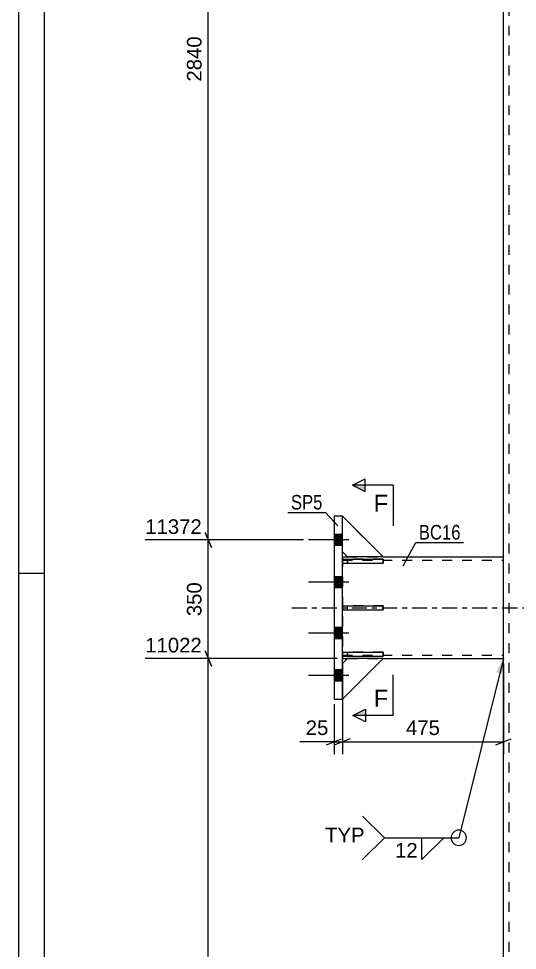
# Model space of a CAD drawing. Header units: millimetres. Extents: x -365 to 476, y -61 to 533.
# Drawn here: x -365.3 to -267.1, y 162.9 to 346.2 of the extents above; entities that cross this region are included whole.
import ezdxf

# ---------------------------------------------------------------- set-up
doc = ezdxf.new("R2010")
doc.units = ezdxf.units.MM
doc.linetypes.add('DXK_LINE_DOT2', pattern=[3.9198, 1.9599, -1.9599])
doc.linetypes.add('DXK_LINE_DOT3', pattern=[5.9187, 2.979, -0.9799, 0.9799, -0.9799])
doc.styles.add('Arial', font='arial.ttf', dxfattribs={"height": 0.2})
doc.styles.add('Arial Narrow', font='ARIALN.TTF', dxfattribs={"height": 0.2})

# ---------------------------------------------------------------- blocks, each defined once
blk = doc.blocks.new('Unknown-284858020-7668')
at = {"color": 5, "linetype": 'Continuous'}
for p, q in [((-365.28, 533.03), (-365.28, -60.97)), ((-360.28, 528.03), (-360.28, -55.97)), ((-360.28, 237.03), (-365.28, 237.03))]:
    blk.add_line(p, q, dxfattribs=at)
blk = doc.blocks.new('Part-284858020-14468 - 14428')
at = {"color": 2, "linetype": 'Continuous'}
for p, q in [((-303.21, 248.3), (-303.21, 212.3)), ((-301.54, 248.3), (-303.21, 248.3)), ((-301.54, 212.3), (-301.54, 248.3)), ((-303.21, 212.3), (-301.54, 212.3))]:
    blk.add_line(p, q, dxfattribs=at)
blk = doc.blocks.new('Part-284858020-14466 - 14428')
at = {"color": 2, "linetype": 'Continuous'}
for p, q in [((-301.54, 240.3), (-300.54, 240.3)), ((-293.54, 240.3), (-269.88, 240.3)), ((-301.54, 220.3), (-300.54, 220.3)), ((-293.54, 220.3), (-269.88, 220.3))]:
    blk.add_line(p, q, dxfattribs=at)
at = {"color": 7, "linetype": 'DXK_LINE_DOT2'}
for p, q in [((-301.54, 240.3), (-301.54, 220.3)), ((-300.54, 240.3), (-293.54, 240.3)), ((-269.88, 220.3), (-269.88, 240.3)), ((-269.88, 240.3), (-269.88, 240.3)), ((-269.88, 240.3), (-269.88, 240.3)), ((-301.54, 239.63), (-269.88, 239.63)), ((-301.54, 220.97), (-269.88, 220.97)), ((-300.54, 220.3), (-293.54, 220.3)), ((-269.88, 220.3), (-269.88, 220.3)), ((-269.88, 220.3), (-269.88, 220.3))]:
    blk.add_line(p, q, dxfattribs=at)
at = {"color": 7, "linetype": 'DXK_LINE_DOT3'}
blk.add_line((-311.54, 230.3), (-259.88, 230.3), dxfattribs=at)
blk = doc.blocks.new('Part-284858020-14475 - 14428')
at = {"color": 7, "linetype": 'DXK_LINE_DOT2'}
for p, q in [((-300.54, 220.3), (-301.54, 219.3)), ((-301.54, 212.3), (-293.54, 220.3)), ((-293.54, 220.3), (-300.54, 220.3)), ((-301.54, 219.3), (-301.54, 212.3))]:
    blk.add_line(p, q, dxfattribs=at)
blk = doc.blocks.new('Part-284858020-14476 - 14428')
at = {"color": 2, "linetype": 'Continuous'}
for p, q in [((-300.54, 220.3), (-301.54, 219.3)), ((-301.54, 212.3), (-293.54, 220.3)), ((-293.54, 220.3), (-300.54, 220.3)), ((-301.54, 219.3), (-301.54, 212.3))]:
    blk.add_line(p, q, dxfattribs=at)
blk = doc.blocks.new('Part-284858020-14477 - 14428')
at = {"color": 7, "linetype": 'DXK_LINE_DOT2'}
for p, q in [((-301.54, 241.3), (-301.54, 248.3)), ((-301.54, 248.3), (-293.54, 240.3)), ((-300.54, 240.3), (-301.54, 241.3)), ((-293.54, 240.3), (-300.54, 240.3))]:
    blk.add_line(p, q, dxfattribs=at)
blk = doc.blocks.new('Part-284858020-14478 - 14428')
at = {"color": 2, "linetype": 'Continuous'}
for p, q in [((-301.54, 241.3), (-301.54, 248.3)), ((-301.54, 248.3), (-293.54, 240.3)), ((-300.54, 240.3), (-301.54, 241.3)), ((-293.54, 240.3), (-300.54, 240.3))]:
    blk.add_line(p, q, dxfattribs=at)
blk = doc.blocks.new('Part-284858020-14479 - 14428')
at = {"color": 2, "linetype": 'Continuous'}
for p, q in [((-301.54, 230.7), (-293.54, 230.7)), ((-301.54, 230.7), (-301.54, 229.9)), ((-301.54, 229.9), (-293.54, 229.9)), ((-293.54, 230.7), (-293.54, 229.9))]:
    blk.add_line(p, q, dxfattribs=at)
at = {"color": 7, "linetype": 'DXK_LINE_DOT2'}
blk.add_line((-300.54, 229.9), (-300.54, 230.7), dxfattribs=at)
blk = doc.blocks.new('Part-284858020-14480 - 14428')
at = {"color": 2, "linetype": 'Continuous'}
for p, q in [((-301.54, 239.87), (-293.54, 239.87)), ((-301.54, 239.87), (-301.54, 239.07)), ((-301.54, 239.07), (-293.54, 239.07)), ((-293.54, 239.87), (-293.54, 239.07))]:
    blk.add_line(p, q, dxfattribs=at)
at = {"color": 7, "linetype": 'DXK_LINE_DOT2'}
blk.add_line((-300.54, 239.07), (-300.54, 239.87), dxfattribs=at)
blk = doc.blocks.new('Part-284858020-14481 - 14428')
at = {"color": 2, "linetype": 'Continuous'}
for p, q in [((-301.54, 221.53), (-293.54, 221.53)), ((-301.54, 221.53), (-301.54, 220.73)), ((-301.54, 220.73), (-293.54, 220.73)), ((-293.54, 221.53), (-293.54, 220.73))]:
    blk.add_line(p, q, dxfattribs=at)
at = {"color": 7, "linetype": 'DXK_LINE_DOT2'}
blk.add_line((-300.54, 220.73), (-300.54, 221.53), dxfattribs=at)
blk = doc.blocks.new('Part-284858020-14482 - 14428')
at = {"color": 7, "linetype": 'DXK_LINE_DOT2'}
for p, q in [((-293.54, 230.7), (-301.54, 230.7)), ((-301.54, 230.7), (-301.54, 229.9)), ((-301.54, 229.9), (-293.54, 229.9)), ((-300.54, 229.9), (-300.54, 230.7)), ((-293.54, 229.9), (-293.54, 230.7))]:
    blk.add_line(p, q, dxfattribs=at)
blk = doc.blocks.new('Part-284858020-14483 - 14428')
at = {"color": 7, "linetype": 'DXK_LINE_DOT2'}
for p, q in [((-293.54, 239.87), (-301.54, 239.87)), ((-301.54, 239.87), (-301.54, 239.07)), ((-301.54, 239.07), (-293.54, 239.07)), ((-300.54, 239.87), (-300.54, 239.07)), ((-293.54, 239.07), (-293.54, 239.87))]:
    blk.add_line(p, q, dxfattribs=at)
blk = doc.blocks.new('Part-284858020-14484 - 14428')
at = {"color": 7, "linetype": 'DXK_LINE_DOT2'}
for p, q in [((-293.54, 221.53), (-301.54, 221.53)), ((-301.54, 221.53), (-301.54, 220.73)), ((-301.54, 220.73), (-293.54, 220.73)), ((-300.54, 221.53), (-300.54, 220.73)), ((-293.54, 220.73), (-293.54, 221.53))]:
    blk.add_line(p, q, dxfattribs=at)
blk = doc.blocks.new('Part-284858020-14499 - 14428')
at = {"color": 2, "linetype": 'Continuous'}
blk.add_line((-269.88, 109.57), (-269.88, 454.61), dxfattribs=at)
at = {"color": 7, "linetype": 'DXK_LINE_DOT2'}
blk.add_line((-268.81, 454.61), (-268.81, 109.57), dxfattribs=at)
blk = doc.blocks.new('Bolt-284858020-14551 - 14428')
at = {"linetype": 'Continuous'}
for points in [[(-303.21, 244.73), (-303.21, 242.53), (-301.54, 242.53), (-301.54, 244.73)], [(-303.21, 244.73), (-303.21, 242.53), (-301.54, 242.53), (-301.54, 244.73)], [(-303.21, 244.73), (-303.21, 242.53), (-301.54, 242.53), (-301.54, 244.73)], [(-303.21, 236.4), (-303.21, 234.2), (-301.54, 234.2), (-301.54, 236.4)], [(-303.21, 236.4), (-303.21, 234.2), (-301.54, 234.2), (-301.54, 236.4)], [(-303.21, 226.4), (-303.21, 224.2), (-301.54, 224.2), (-301.54, 226.4)], [(-303.21, 226.4), (-303.21, 224.2), (-301.54, 224.2), (-301.54, 226.4)], [(-303.21, 218.07), (-303.21, 215.87), (-301.54, 215.87), (-301.54, 218.07)], [(-303.21, 218.07), (-303.21, 215.87), (-301.54, 215.87), (-301.54, 218.07)], [(-303.21, 218.07), (-303.21, 215.87), (-301.54, 215.87), (-301.54, 218.07)]]:
    blk.add_hatch(color=1, dxfattribs=at).paths.add_polyline_path(points)
at = {"color": 1, "linetype": 'Continuous'}
for p, q in [((-301.54, 244.73), (-303.21, 244.73)), ((-301.54, 244.73), (-303.21, 244.73)), ((-301.54, 244.73), (-303.21, 244.73)), ((-300.28, 243.63), (-308.21, 243.63)), ((-300.28, 243.63), (-308.21, 243.63)), ((-300.28, 243.63), (-308.21, 243.63)), ((-301.54, 242.53), (-303.21, 242.53)), ((-301.54, 242.53), (-303.21, 242.53)), ((-301.54, 242.53), (-303.21, 242.53)), ((-300.28, 235.3), (-308.21, 235.3)), ((-300.28, 235.3), (-308.21, 235.3)), ((-301.54, 236.4), (-303.21, 236.4)), ((-301.54, 236.4), (-303.21, 236.4)), ((-301.54, 234.2), (-303.21, 234.2)), ((-301.54, 234.2), (-303.21, 234.2)), ((-301.54, 226.4), (-303.21, 226.4)), ((-301.54, 226.4), (-303.21, 226.4)), ((-300.28, 225.3), (-308.21, 225.3)), ((-300.28, 225.3), (-308.21, 225.3)), ((-301.54, 224.2), (-303.21, 224.2)), ((-301.54, 224.2), (-303.21, 224.2)), ((-300.28, 216.97), (-308.21, 216.97)), ((-300.28, 216.97), (-308.21, 216.97)), ((-300.28, 216.97), (-308.21, 216.97)), ((-301.54, 218.07), (-303.21, 218.07)), ((-301.54, 218.07), (-303.21, 218.07)), ((-301.54, 218.07), (-303.21, 218.07)), ((-301.54, 215.87), (-303.21, 215.87)), ((-301.54, 215.87), (-303.21, 215.87)), ((-301.54, 215.87), (-303.21, 215.87))]:
    blk.add_line(p, q, dxfattribs=at)
blk = doc.blocks.new('StraightDimension-284858020-17191 - 14428')
at = {"color": 7, "linetype": 'Continuous'}
for p, q in [((-327.95, 243.63), (-327.95, 432.97)), ((-328.55, 245.13), (-327.35, 242.13)), ((-309.21, 243.63), (-340.37, 243.63))]:
    blk.add_line(p, q, dxfattribs=at)
at = {"color": 0}
blk.add_wipeout([(-328.7, 343.35), (-332.9, 343.35), (-332.9, 333.25), (-328.7, 333.25)], dxfattribs=at)
at = {"color": 3, "style": 'Arial'}
blk.add_text('2840', height=2.865, rotation=90.0002, dxfattribs=at).set_placement((-329.3, 333.85))
blk = doc.blocks.new('StraightDimension-284858020-17192 - 14428')
at = {"color": 7, "linetype": 'Continuous'}
for p, q in [((-327.35, 242.13), (-328.55, 245.13)), ((-309.21, 243.63), (-340.37, 243.63)), ((-327.95, 220.3), (-327.95, 243.63)), ((-302.54, 220.3), (-340.37, 220.3)), ((-328.55, 221.8), (-327.35, 218.8))]:
    blk.add_line(p, q, dxfattribs=at)
at = {"color": 0, "linetype": 'Continuous'}
blk.add_wipeout([(-328.65, 244.23), (-328.65, 248.43), (-340.97, 248.43), (-340.97, 244.23)], dxfattribs=at)
at = {"color": 0}
blk.add_wipeout([(-328.7, 235.9), (-332.9, 235.9), (-332.9, 228.03), (-328.7, 228.03)], dxfattribs=at)
at = {"color": 3, "linetype": 'Continuous', "style": 'Arial'}
blk.add_text('11372', height=2.865, dxfattribs=at).set_placement((-340.37, 244.83))
at = {"color": 3, "style": 'Arial'}
blk.add_text('350', height=2.865, rotation=90.0002, dxfattribs=at).set_placement((-329.3, 228.63))
blk = doc.blocks.new('StraightDimension-284858020-17193 - 14428')
at = {"color": 7, "linetype": 'Continuous'}
for p, q in [((-302.54, 220.3), (-340.37, 220.3)), ((-327.35, 218.8), (-328.55, 221.8)), ((-327.95, 5.6), (-327.95, 220.3))]:
    blk.add_line(p, q, dxfattribs=at)
at = {"color": 0, "linetype": 'Continuous'}
blk.add_wipeout([(-328.65, 220.9), (-328.65, 225.1), (-340.97, 225.1), (-340.97, 220.9)], dxfattribs=at)
at = {"color": 3, "linetype": 'Continuous', "style": 'Arial'}
blk.add_text('11022', height=2.865, dxfattribs=at).set_placement((-340.37, 221.5))
blk = doc.blocks.new('StraightDimension-284858020-17346 - 14428')
at = {"color": 7, "linetype": 'Continuous'}
for p, q in [((-301.54, 219.3), (-301.54, 201.49)), ((-269.88, 219.3), (-269.88, 201.49)), ((-300.04, 204.49), (-303.04, 203.29)), ((-301.54, 203.89), (-269.88, 203.89)), ((-271.38, 203.29), (-268.38, 204.49))]:
    blk.add_line(p, q, dxfattribs=at)
at = {"color": 0}
blk.add_wipeout([(-281.78, 204.64), (-281.78, 208.84), (-289.65, 208.84), (-289.65, 204.64)], dxfattribs=at)
at = {"color": 3, "style": 'Arial'}
blk.add_text('475', height=2.865, dxfattribs=at).set_placement((-289.05, 205.24))
blk = doc.blocks.new('StraightDimension-284858020-17347 - 14428')
at = {"color": 7, "linetype": 'Continuous'}
for p, q in [((-301.54, 219.3), (-301.54, 201.49)), ((-303.21, 211.3), (-303.21, 201.49)), ((-304.71, 203.29), (-301.71, 204.49)), ((-303.21, 203.89), (-301.54, 203.89)), ((-300.04, 204.49), (-303.04, 203.29))]:
    blk.add_line(p, q, dxfattribs=at)
at = {"color": 0}
blk.add_wipeout([(-303.74, 204.64), (-303.74, 208.84), (-309.38, 208.84), (-309.38, 204.64)], dxfattribs=at)
at = {"color": 7, "linetype": 'Continuous'}
blk.add_line((-303.21, 203.89), (-309.91, 203.89), dxfattribs=at)
blk.add_line((-303.21, 203.89), (-309.91, 203.89), dxfattribs=at)
at = {"color": 3, "style": 'Arial'}
blk.add_text('25', height=2.865, dxfattribs=at).set_placement((-308.78, 205.24))
blk = doc.blocks.new('WeldMark-284858020-17323 - 14428')
at = {"linetype": 'Continuous'}
blk.add_hatch(color=30, dxfattribs=at).paths.add_polyline_path([(-271.33, 217.57), (-269.88, 220.3), (-269.88, 217.21)])
at = {"color": 30, "linetype": 'Continuous'}
blk.add_line((-269.88, 220.3), (-278.66, 185.02), dxfattribs=at)
at = {"color": 3, "linetype": 'Continuous'}
for q in [(-297.59, 189.3), (-297.59, 180.73)]:
    blk.add_line((-293.3, 185.02), q, dxfattribs=at)
for start, end in [(90, 270), (270, 90)]:
    blk.add_arc((-278.66, 185.02), 1.5, start, end, dxfattribs=at)
at = {"color": 0}
blk.add_wipeout([(-286.56, 180.92), (-286.56, 184.32), (-291.4, 184.32), (-291.4, 180.92)], dxfattribs=at)
at = {"color": 30, "linetype": 'Continuous'}
blk.add_line((-293.3, 185.02), (-278.66, 185.02), dxfattribs=at)
at = {"color": 3, "linetype": 'Continuous'}
for p, q in [((-285.9, 185.02), (-281.61, 185.02)), ((-281.61, 185.02), (-285.9, 180.73)), ((-285.9, 180.73), (-285.9, 185.02))]:
    blk.add_line(p, q, dxfattribs=at)
at = {"color": 3, "style": 'Arial'}
blk.add_text('12', height=2.865, dxfattribs=at).set_placement((-291.2, 181.12))
at = {"color": 0, "linetype": 'Continuous'}
blk.add_wipeout([(-297.2, 184.12), (-297.2, 187.12), (-304.98, 187.12), (-304.98, 184.12)], dxfattribs=at)
blk.add_wipeout([(-297.2, 184.12), (-297.2, 187.12), (-304.98, 187.12), (-304.98, 184.12)], dxfattribs=at)
at = {"color": 3, "linetype": 'Continuous', "style": 'Arial'}
blk.add_text('TYP', height=2.865, dxfattribs=at).set_placement((-304.98, 184.12))
blk = doc.blocks.new('Mark-284858020-17614 - 14428')
at = {"color": 0}
blk.add_wipeout([(-278.3, 243.72), (-278.3, 246.72), (-286.52, 246.72), (-286.52, 243.72)], dxfattribs=at)
blk.add_wipeout([(-278.3, 243.72), (-278.3, 246.72), (-286.52, 246.72), (-286.52, 243.72)], dxfattribs=at)
at = {"color": 30, "linetype": 'Continuous'}
for p, q in [((-289.6, 238.56), (-287.12, 243.12)), ((-287.12, 243.12), (-277.7, 243.12))]:
    blk.add_line(p, q, dxfattribs=at)
at = {"color": 3, "style": 'Arial Narrow'}
blk.add_text('BC16', height=2.863, dxfattribs=at).set_placement((-286.52, 243.72))
blk = doc.blocks.new('Mark-284858020-17617 - 14428')
at = {"color": 0}
blk.add_wipeout([(-305.49, 249.63), (-305.49, 252.63), (-311.7, 252.63), (-311.7, 249.63)], dxfattribs=at)
blk.add_wipeout([(-305.49, 249.63), (-305.49, 252.63), (-311.7, 252.63), (-311.7, 249.63)], dxfattribs=at)
at = {"color": 30, "linetype": 'Continuous'}
for p in [(-312.3, 249.03), (-302.43, 246.43)]:
    blk.add_line(p, (-304.89, 249.03), dxfattribs=at)
at = {"color": 3, "style": 'Arial Narrow'}
blk.add_text('SP5', height=2.863, dxfattribs=at).set_placement((-311.7, 249.63))
blk = doc.blocks.new('SectionMark-284858020-19651 - 14428')
at = {"linetype": 'Continuous'}
for points in [[(-297.06, 254.43), (-297.06, 253.18), (-299.56, 254.43)], [(-297.04, 210.33), (-297.04, 209.08), (-299.54, 209.08)]]:
    blk.add_hatch(color=6, dxfattribs=at).paths.add_polyline_path(points)
at = {"color": 6, "linetype": 'Continuous'}
for p, q in [((-299.56, 254.43), (-297.06, 255.68)), ((-297.06, 253.18), (-297.06, 255.68)), ((-291.56, 254.43), (-299.56, 254.43)), ((-299.56, 254.43), (-297.06, 253.18)), ((-291.56, 254.43), (-291.56, 246.43)), ((-291.54, 209.08), (-291.54, 217.08)), ((-299.54, 209.08), (-297.04, 210.33)), ((-291.54, 209.08), (-299.54, 209.08)), ((-297.03, 207.83), (-299.54, 209.08)), ((-297.04, 210.33), (-297.03, 207.83))]:
    blk.add_line(p, q, dxfattribs=at)
at = {"color": 0, "linetype": 'Continuous'}
for points in [[(-292.56, 249.18), (-292.56, 252.68), (-295.41, 252.68), (-295.41, 249.18)], [(-292.54, 210.83), (-292.54, 214.33), (-295.39, 214.33), (-295.39, 210.83)]]:
    blk.add_wipeout(points, dxfattribs=at)
at = {"color": 3, "linetype": 'Continuous', "style": 'Arial'}
for p in [(-295.41, 249.18), (-295.39, 210.83)]:
    blk.add_text('F', height=3.34, rotation=0.0344, dxfattribs=at).set_placement(p)

msp = doc.modelspace()

# ---------------------------------------------------------------- block references
for name in ['Unknown-284858020-7668', 'Part-284858020-14499 - 14428', 'Part-284858020-14468 - 14428', 'Part-284858020-14477 - 14428', 'Part-284858020-14478 - 14428', 'Bolt-284858020-14551 - 14428', 'Part-284858020-14466 - 14428', 'Part-284858020-14480 - 14428', 'Part-284858020-14483 - 14428', 'Part-284858020-14479 - 14428', 'Part-284858020-14482 - 14428', 'Part-284858020-14481 - 14428', 'Part-284858020-14484 - 14428', 'Part-284858020-14475 - 14428', 'Part-284858020-14476 - 14428']:
    msp.add_blockref(name, (0, 0))

# ---------------------------------------------------------------- next in the draw order: block references
for name in ['StraightDimension-284858020-17191 - 14428', 'Mark-284858020-17614 - 14428']:
    msp.add_blockref(name, (0, 0))

# ---------------------------------------------------------------- next in the draw order: block references
msp.add_blockref('StraightDimension-284858020-17192 - 14428', (0, 0))

# ---------------------------------------------------------------- next in the draw order: block references
for name in ['Mark-284858020-17617 - 14428', 'StraightDimension-284858020-17193 - 14428']:
    msp.add_blockref(name, (0, 0))

# ---------------------------------------------------------------- next in the draw order: block references
msp.add_blockref('StraightDimension-284858020-17346 - 14428', (0, 0))

# ---------------------------------------------------------------- next in the draw order: block references
msp.add_blockref('StraightDimension-284858020-17347 - 14428', (0, 0))

# ---------------------------------------------------------------- next in the draw order: block references
msp.add_blockref('WeldMark-284858020-17323 - 14428', (0, 0))

# ---------------------------------------------------------------- next in the draw order: block references
msp.add_blockref('SectionMark-284858020-19651 - 14428', (0, 0))

doc.saveas('drawing.dxf')
